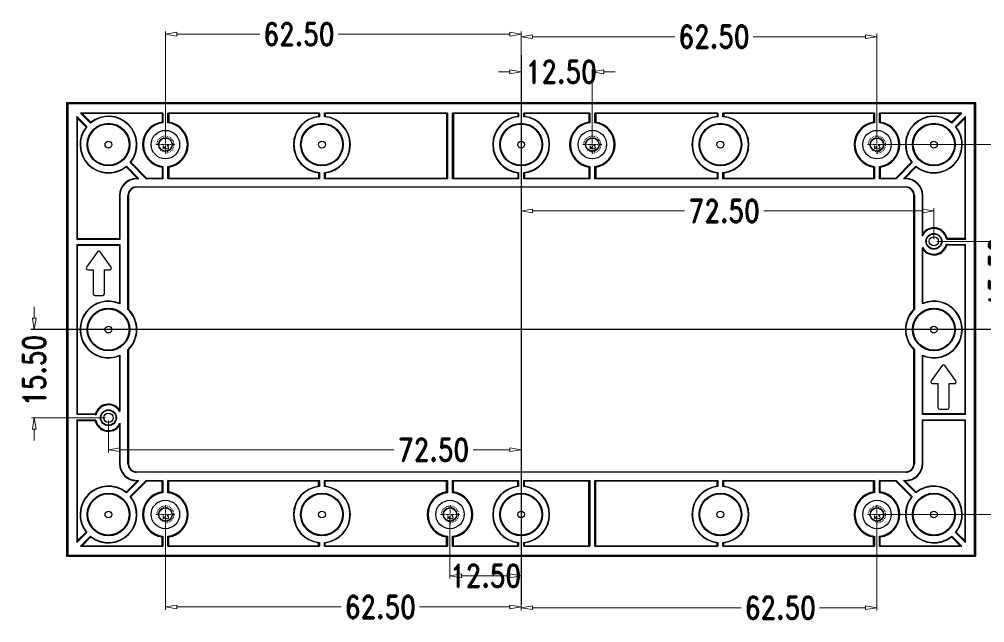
# Model space of a CAD drawing. Header units: inches. Extents: x -698 to -193, y 791 to 1298.
# Drawn here: x -452.2 to -282.6, y 897.2 to 1003.3 of the extents above; entities that cross this region are included whole.
import ezdxf

# ---------------------------------------------------------------- set-up
doc = ezdxf.new("R2010")
doc.units = ezdxf.units.IN
doc.header["$LTSCALE"] = 0.605
doc.header["$MEASUREMENT"] = 0
doc.header["$PDMODE"] = 3
doc.header["$PDSIZE"] = 0.3125
doc.linetypes.add('CENTER', pattern=[0.6, 0.375, -0.075, 0.075, -0.075])
doc.linetypes.add('HIDDEN', pattern=[0.2, 0.1, -0.1])
doc.layers.get('0').update_dxf_attribs({"linetype": 'CONTINUOUS'})
doc.layers.get('Defpoints').update_dxf_attribs({"linetype": 'CONTINUOUS'})
doc.layers.add('dim', color=82, linetype='CONTINUOUS', lineweight=9)
doc.layers.add('screw', color=33, linetype='CONTINUOUS', lineweight=13)
doc.styles.get("Standard").update_dxf_attribs({"font": 'romand.shx', "width": 0.8, "height": 4})
doc.styles.add('TXT', font='txt.shx', dxfattribs={"bigfont": 'gbcbig.shx'})
doc.dimstyles.get("Standard").update_dxf_attribs({"dimtxt": 0.15625, "dimasz": 0.1875, "dimexe": 0.18, "dimexo": 0.0625, "dimgap": 0.09, "dimtad": 0, "dimtih": 1, "dimtoh": 1, "dimzin": 4, "dimdsep": 46, "dimtxsty": 'STANDARD', "dimblk": 'CLOSED', "dimblk1": 'CLOSED', "dimblk2": 'CLOSED', "dimcen": 0.09, "dimadec": 0, "dimazin": 0, "dimtp": 0.01, "dimtm": 0.01, "dimtfac": 1, "dimtofl": 0, "dimtmove": 0, "dimatfit": 3, "dimldrblk": 'CLOSED', "dimfxl": 1, "dimtolj": 1, "dimtzin": 4, "dimarcsym": 0})

# ---------------------------------------------------------------- blocks, each defined once
blk = doc.blocks.new('tg')
at = {"color": 2}
for radius in [2.5, 1.15]:
    blk.add_circle((124.13, 174.81), radius, dxfattribs=at)
blk = doc.blocks.new('screw_m3_g')
at = {"layer": 'screw', "color": 1, "linetype": 'CENTER', "ltscale": 2.519008}
for p, q in [((-1.65, 0), (1.65, 0)), ((0, -1.65), (0, 1.65))]:
    blk.add_line(p, q, dxfattribs=at)
at = {"layer": 'screw', "color": 33, "linetype": 'HIDDEN', "ltscale": 2.519008}
blk.add_circle((0, 0), 1.25, dxfattribs=at)
at = {"layer": 'screw', "color": 92, "linetype": 'HIDDEN', "ltscale": 2.519008}
blk.add_arc((0, 0), 1.5, 270, 180, dxfattribs=at)
at = {"layer": 'screw', "color": 6, "style": 'TXT'}
blk.add_text('M3', height=0.6, dxfattribs=at).set_placement((-0.51, -0.75))
blk = doc.blocks.new('_ClosedBlank')
at = {"color": 0, "linetype": 'ByBlock', "lineweight": -2}
for p, q in [((-1, 0.167), (0, 0)), ((-1, 0.167), (-1, -0.167)), ((0, 0), (-1, -0.167))]:
    blk.add_line(p, q, dxfattribs=at)
blk = doc.blocks.new('*D11')
at = {"layer": 'Defpoints', "color": 0}
for p in [(-364.02, 994.02), (-364.02, 981.24), (-351.52, 981.24)]:
    blk.add_point(p, dxfattribs=at)
at = {"layer": 'dim', "color": 0, "lineweight": 20}
for p, q in [((-366.02, 994.02), (-368.02, 994.02)), ((-364.02, 981.74), (-364.02, 994.52)), ((-351.52, 981.74), (-351.52, 994.52)), ((-349.52, 994.02), (-347.52, 994.02))]:
    blk.add_line(p, q, dxfattribs=at)
at = {"layer": 'dim', "color": 0, "lineweight": 20, "xscale": 2, "yscale": 2, "zscale": 2}
blk.add_blockref('_ClosedBlank', (-364.02, 994.02), dxfattribs=at)
at = {"layer": 'dim', "color": 0, "lineweight": 20, "xscale": 2, "yscale": 2, "zscale": 2, "rotation": 180}
blk.add_blockref('_ClosedBlank', (-351.52, 994.02), dxfattribs=at)
at = {"layer": 'dim', "color": 0, "insert": (-356.97, 994.02), "char_height": 4, "attachment_point": 5}
blk.add_mtext('\\A1;12.50', dxfattribs=at)
blk = doc.blocks.new('*D12')
at = {"layer": 'Defpoints', "color": 0}
for p in [(-301.52, 1000.21), (-364.02, 981.24), (-301.52, 981.24)]:
    blk.add_point(p, dxfattribs=at)
at = {"layer": 'dim', "color": 0, "lineweight": 20}
for p, q in [((-364.02, 981.74), (-364.02, 1000.71)), ((-301.52, 981.74), (-301.52, 1000.71)), ((-362.02, 1000.21), (-337.04, 1000.21)), ((-303.52, 1000.21), (-323.24, 1000.21))]:
    blk.add_line(p, q, dxfattribs=at)
at = {"layer": 'dim', "color": 0, "lineweight": 20, "xscale": 2, "yscale": 2, "zscale": 2, "rotation": 180}
blk.add_blockref('_ClosedBlank', (-364.02, 1000.21), dxfattribs=at)
at = {"layer": 'dim', "color": 0, "lineweight": 20, "xscale": 2, "yscale": 2, "zscale": 2}
blk.add_blockref('_ClosedBlank', (-301.52, 1000.21), dxfattribs=at)
at = {"layer": 'dim', "color": 0, "insert": (-330.14, 1000.21), "char_height": 4, "attachment_point": 5}
blk.add_mtext('\\A1;62.50', dxfattribs=at)
blk = doc.blocks.new('*D13')
at = {"layer": 'Defpoints', "color": 0}
for p in [(-426.52, 1000.64), (-426.52, 981.24), (-364.02, 981.24)]:
    blk.add_point(p, dxfattribs=at)
at = {"layer": 'dim', "color": 0, "lineweight": 20}
for p, q in [((-426.52, 981.74), (-426.52, 1001.14)), ((-424.52, 1000.64), (-409.95, 1000.64)), ((-366.02, 1000.64), (-396.15, 1000.64)), ((-364.02, 981.74), (-364.02, 1001.14))]:
    blk.add_line(p, q, dxfattribs=at)
at = {"layer": 'dim', "color": 0, "lineweight": 20, "xscale": 2, "yscale": 2, "zscale": 2, "rotation": 180}
blk.add_blockref('_ClosedBlank', (-426.52, 1000.64), dxfattribs=at)
at = {"layer": 'dim', "color": 0, "lineweight": 20, "xscale": 2, "yscale": 2, "zscale": 2}
blk.add_blockref('_ClosedBlank', (-364.02, 1000.64), dxfattribs=at)
at = {"layer": 'dim', "color": 0, "insert": (-403.05, 1000.64), "char_height": 4, "attachment_point": 5}
blk.add_mtext('\\A1;62.50', dxfattribs=at)
blk = doc.blocks.new('*D14')
at = {"layer": 'Defpoints', "color": 0}
for p in [(-301.52, 981.24), (-301.52, 916.24), (-272.41, 916.24)]:
    blk.add_point(p, dxfattribs=at)
at = {"layer": 'dim', "color": 0, "lineweight": 20}
for p, q in [((-301.02, 981.24), (-271.91, 981.24)), ((-272.41, 979.24), (-272.41, 960.34)), ((-272.41, 918.24), (-272.41, 946.54)), ((-301.02, 916.24), (-271.91, 916.24))]:
    blk.add_line(p, q, dxfattribs=at)
at = {"layer": 'dim', "color": 0, "lineweight": 20, "xscale": 2, "yscale": 2, "zscale": 2}
for p, rotation in [((-272.41, 981.24), 90), ((-272.41, 916.24), 270)]:
    blk.add_blockref('_ClosedBlank', p, dxfattribs=dict(at, rotation=rotation))
at = {"layer": 'dim', "color": 0, "insert": (-272.41, 953.44), "char_height": 4, "attachment_point": 5, "rotation": 90}
blk.add_mtext('\\A1;65.00', dxfattribs=at)
blk = doc.blocks.new('*D15')
at = {"layer": 'Defpoints', "color": 0}
for p in [(-291.52, 964.24), (-291.52, 948.74), (-279.85, 948.74)]:
    blk.add_point(p, dxfattribs=at)
at = {"layer": 'dim', "color": 0, "lineweight": 20}
for p, q in [((-279.85, 966.24), (-279.85, 968.24)), ((-291.02, 964.24), (-279.35, 964.24)), ((-291.02, 948.74), (-279.35, 948.74)), ((-279.85, 946.74), (-279.85, 944.74))]:
    blk.add_line(p, q, dxfattribs=at)
at = {"layer": 'dim', "color": 0, "lineweight": 20, "xscale": 2, "yscale": 2, "zscale": 2}
for p, rotation in [((-279.85, 964.24), 270), ((-279.85, 948.74), 90)]:
    blk.add_blockref('_ClosedBlank', p, dxfattribs=dict(at, rotation=rotation))
at = {"layer": 'dim', "color": 0, "insert": (-279.85, 958.75), "char_height": 4, "attachment_point": 5, "rotation": 90}
blk.add_mtext('\\A1;15.50', dxfattribs=at)
blk = doc.blocks.new('*D16')
at = {"layer": 'Defpoints', "color": 0}
for p in [(-364.02, 969.58), (-291.52, 964.14), (-364.02, 959.3)]:
    blk.add_point(p, dxfattribs=at)
at = {"layer": 'dim', "color": 0, "lineweight": 20}
for p, q in [((-364.02, 959.8), (-364.02, 970.08)), ((-291.52, 964.64), (-291.52, 970.08)), ((-362.02, 969.58), (-335.33, 969.58)), ((-293.52, 969.58), (-321.37, 969.58))]:
    blk.add_line(p, q, dxfattribs=at)
at = {"layer": 'dim', "color": 0, "lineweight": 20, "xscale": 2, "yscale": 2, "zscale": 2, "rotation": 180}
blk.add_blockref('_ClosedBlank', (-364.02, 969.58), dxfattribs=at)
at = {"layer": 'dim', "color": 0, "lineweight": 20, "xscale": 2, "yscale": 2, "zscale": 2}
blk.add_blockref('_ClosedBlank', (-291.52, 969.58), dxfattribs=at)
at = {"layer": 'dim', "color": 0, "insert": (-328.35, 969.58), "char_height": 4, "attachment_point": 5}
blk.add_mtext('\\A1;72.50', dxfattribs=at)
blk = doc.blocks.new('*D17')
at = {"layer": 'Defpoints', "color": 0}
for p in [(-364.02, 935.15), (-436.52, 933.24), (-364.02, 927.62)]:
    blk.add_point(p, dxfattribs=at)
at = {"layer": 'dim', "color": 0, "lineweight": 20}
for p, q in [((-364.02, 934.65), (-364.02, 927.12)), ((-436.52, 932.74), (-436.52, 927.12)), ((-434.52, 927.62), (-386.37, 927.62)), ((-366.02, 927.62), (-372.42, 927.62))]:
    blk.add_line(p, q, dxfattribs=at)
at = {"layer": 'dim', "color": 0, "lineweight": 20, "xscale": 2, "yscale": 2, "zscale": 2, "rotation": 180}
blk.add_blockref('_ClosedBlank', (-436.52, 927.62), dxfattribs=at)
at = {"layer": 'dim', "color": 0, "lineweight": 20, "xscale": 2, "yscale": 2, "zscale": 2}
blk.add_blockref('_ClosedBlank', (-364.02, 927.62), dxfattribs=at)
at = {"layer": 'dim', "color": 0, "insert": (-379.4, 927.62), "char_height": 4, "attachment_point": 5}
blk.add_mtext('\\A1;72.50', dxfattribs=at)
blk = doc.blocks.new('*D19')
at = {"layer": 'Defpoints', "color": 0}
for p in [(-376.52, 916.24), (-364.02, 916.24), (-364.02, 905.47)]:
    blk.add_point(p, dxfattribs=at)
at = {"layer": 'dim', "color": 0, "lineweight": 20}
for p, q in [((-376.52, 915.74), (-376.52, 904.97)), ((-364.02, 915.74), (-364.02, 904.97)), ((-374.52, 905.47), (-366.02, 905.47))]:
    blk.add_line(p, q, dxfattribs=at)
at = {"layer": 'dim', "color": 0, "lineweight": 20, "xscale": 2, "yscale": 2, "zscale": 2, "rotation": 180}
blk.add_blockref('_ClosedBlank', (-376.52, 905.47), dxfattribs=at)
at = {"layer": 'dim', "color": 0, "lineweight": 20, "xscale": 2, "yscale": 2, "zscale": 2}
blk.add_blockref('_ClosedBlank', (-364.02, 905.47), dxfattribs=at)
at = {"layer": 'dim', "color": 0, "insert": (-370.27, 905.47), "char_height": 4, "attachment_point": 5}
blk.add_mtext('\\A1;12.50', dxfattribs=at)
blk = doc.blocks.new('*D20')
at = {"layer": 'Defpoints', "color": 0}
for p in [(-426.52, 916.24), (-364.02, 916.24), (-364.02, 899.99)]:
    blk.add_point(p, dxfattribs=at)
at = {"layer": 'dim', "color": 0, "lineweight": 20}
for p, q in [((-426.52, 915.74), (-426.52, 899.49)), ((-364.02, 915.74), (-364.02, 899.49)), ((-424.52, 899.99), (-395.65, 899.99)), ((-366.02, 899.99), (-381.85, 899.99))]:
    blk.add_line(p, q, dxfattribs=at)
at = {"layer": 'dim', "color": 0, "lineweight": 20, "xscale": 2, "yscale": 2, "zscale": 2, "rotation": 180}
blk.add_blockref('_ClosedBlank', (-426.52, 899.99), dxfattribs=at)
at = {"layer": 'dim', "color": 0, "lineweight": 20, "xscale": 2, "yscale": 2, "zscale": 2}
blk.add_blockref('_ClosedBlank', (-364.02, 899.99), dxfattribs=at)
at = {"layer": 'dim', "color": 0, "insert": (-388.75, 899.99), "char_height": 4, "attachment_point": 5}
blk.add_mtext('\\A1;62.50', dxfattribs=at)
blk = doc.blocks.new('*D21')
at = {"layer": 'Defpoints', "color": 0}
for p in [(-364.02, 916.24), (-301.52, 916.24), (-301.52, 899.85)]:
    blk.add_point(p, dxfattribs=at)
at = {"layer": 'dim', "color": 0, "lineweight": 20}
for p, q in [((-364.02, 915.74), (-364.02, 899.35)), ((-301.52, 915.74), (-301.52, 899.35)), ((-362.02, 899.85), (-325.38, 899.85)), ((-303.52, 899.85), (-311.58, 899.85))]:
    blk.add_line(p, q, dxfattribs=at)
at = {"layer": 'dim', "color": 0, "lineweight": 20, "xscale": 2, "yscale": 2, "zscale": 2, "rotation": 180}
blk.add_blockref('_ClosedBlank', (-364.02, 899.85), dxfattribs=at)
at = {"layer": 'dim', "color": 0, "lineweight": 20, "xscale": 2, "yscale": 2, "zscale": 2}
blk.add_blockref('_ClosedBlank', (-301.52, 899.85), dxfattribs=at)
at = {"layer": 'dim', "color": 0, "insert": (-318.48, 899.85), "char_height": 4, "attachment_point": 5}
blk.add_mtext('\\A1;62.50', dxfattribs=at)
blk = doc.blocks.new('*D30')
at = {"layer": 'Defpoints', "color": 0}
for p in [(-436.52, 948.74), (-449.55, 933.24), (-436.52, 933.24)]:
    blk.add_point(p, dxfattribs=at)
at = {"layer": 'dim', "color": 0, "lineweight": 20}
for p, q in [((-449.55, 950.74), (-449.55, 952.74)), ((-437.02, 948.74), (-450.05, 948.74)), ((-437.02, 933.24), (-450.05, 933.24)), ((-449.55, 931.24), (-449.55, 929.24))]:
    blk.add_line(p, q, dxfattribs=at)
at = {"layer": 'dim', "color": 0, "lineweight": 20, "xscale": 2, "yscale": 2, "zscale": 2}
for p, rotation in [((-449.55, 948.74), 270), ((-449.55, 933.24), 90)]:
    blk.add_blockref('_ClosedBlank', p, dxfattribs=dict(at, rotation=rotation))
at = {"layer": 'dim', "color": 0, "insert": (-449.55, 941.57), "char_height": 4, "attachment_point": 5, "rotation": 90}
blk.add_mtext('\\A1;15.50', dxfattribs=at)

msp = doc.modelspace()

# ---------------------------------------------------------------- linework, layer by layer
at = {"color": 1}
for p, q in [((-364.016, 996.948), (-364.016, 900.535)), ((-277.87, 948.742), (-450.163, 948.742))]:
    msp.add_line(p, q, dxfattribs=at)
at = {"color": 7, "linetype": 'Continuous'}
for p, q in [((-443.866, 988.592), (-443.866, 908.892)), ((-284.166, 988.592), (-443.866, 988.592)), ((-443.866, 988.592), (-443.657, 988.382)), ((-443.657, 988.382), (-443.657, 909.101)), ((-284.376, 988.382), (-443.657, 988.382)), ((-284.166, 988.592), (-284.376, 988.382)), ((-284.376, 909.101), (-284.376, 988.382)), ((-284.166, 908.892), (-284.166, 988.592)), ((-442.066, 986.155), (-442.066, 964.592)), ((-441.996, 985.888), (-442.066, 986.155)), ((-442.066, 986.155), (-440.306, 984.395)), ((-441.996, 985.888), (-441.996, 964.731)), ((-441.996, 985.888), (-440.444, 984.335)), ((-426.966, 986.792), (-441.43, 986.792)), ((-441.162, 986.722), (-441.43, 986.792)), ((-439.67, 985.031), (-441.43, 986.792)), ((-427.106, 986.722), (-441.162, 986.722)), ((-439.61, 985.169), (-441.162, 986.722)), ((-427.106, 986.722), (-426.966, 986.792)), ((-427.106, 986.722), (-427.106, 985.198)), ((-426.966, 986.792), (-426.966, 985.076)), ((-426.066, 985.076), (-426.066, 986.792)), ((-399.466, 986.792), (-426.066, 986.792)), ((-425.927, 986.722), (-426.066, 986.792)), ((-425.927, 986.722), (-425.927, 985.198)), ((-399.606, 986.722), (-425.927, 986.722)), ((-399.606, 986.722), (-399.466, 986.792)), ((-399.606, 986.722), (-399.606, 986.207)), ((-399.466, 986.792), (-399.466, 986.151)), ((-376.966, 986.792), (-398.566, 986.792)), ((-398.566, 986.151), (-398.566, 986.792)), ((-398.427, 986.722), (-398.566, 986.792)), ((-377.106, 986.722), (-398.427, 986.722)), ((-398.427, 986.722), (-398.427, 986.207)), ((-377.106, 986.722), (-376.966, 986.792)), ((-377.106, 986.722), (-377.106, 975.311)), ((-376.966, 986.792), (-376.966, 975.242)), ((-364.466, 986.792), (-376.066, 986.792)), ((-375.927, 986.722), (-376.066, 986.792)), ((-376.066, 975.242), (-376.066, 986.792)), ((-364.606, 986.722), (-375.927, 986.722)), ((-375.927, 986.722), (-375.927, 975.311)), ((-364.606, 986.722), (-364.466, 986.792)), ((-364.606, 986.722), (-364.606, 986.207)), ((-364.466, 986.792), (-364.466, 986.151)), ((-351.966, 986.792), (-363.566, 986.792)), ((-363.427, 986.722), (-363.566, 986.792)), ((-363.566, 986.151), (-363.566, 986.792)), ((-352.106, 986.722), (-363.427, 986.722)), ((-363.427, 986.722), (-363.427, 986.207)), ((-352.106, 986.722), (-351.966, 986.792)), ((-352.106, 986.722), (-352.106, 985.198)), ((-351.966, 986.792), (-351.966, 985.076)), ((-329.466, 986.792), (-351.066, 986.792)), ((-350.927, 986.722), (-351.066, 986.792)), ((-351.066, 985.076), (-351.066, 986.792)), ((-329.606, 986.722), (-350.927, 986.722)), ((-350.927, 986.722), (-350.927, 985.198)), ((-329.606, 986.722), (-329.466, 986.792)), ((-329.606, 986.722), (-329.606, 986.207)), ((-329.466, 986.792), (-329.466, 986.151)), ((-328.427, 986.722), (-328.566, 986.792)), ((-301.966, 986.792), (-328.566, 986.792)), ((-328.566, 986.151), (-328.566, 986.792)), ((-302.106, 986.722), (-328.427, 986.722)), ((-328.427, 986.722), (-328.427, 986.207)), ((-302.106, 986.722), (-301.966, 986.792)), ((-302.106, 986.722), (-302.106, 985.198)), ((-301.966, 986.792), (-301.966, 985.076)), ((-300.927, 986.722), (-301.066, 986.792)), ((-286.603, 986.792), (-301.066, 986.792)), ((-301.066, 985.076), (-301.066, 986.792)), ((-286.87, 986.722), (-300.927, 986.722)), ((-300.927, 986.722), (-300.927, 985.198)), ((-286.87, 986.722), (-288.422, 985.169)), ((-286.603, 986.792), (-288.363, 985.031)), ((-287.726, 984.395), (-285.966, 986.155)), ((-287.588, 984.335), (-286.036, 985.888)), ((-286.87, 986.722), (-286.603, 986.792)), ((-286.036, 985.888), (-285.966, 986.155)), ((-286.036, 964.731), (-286.036, 985.888)), ((-285.966, 964.592), (-285.966, 986.155)), ((-433.422, 977.314), (-431.42, 975.311)), ((-433.363, 977.452), (-431.153, 975.242)), ((-429.88, 975.242), (-432.726, 978.088)), ((-429.752, 975.311), (-432.588, 978.148)), ((-427.106, 977.285), (-427.106, 975.311)), ((-426.966, 977.408), (-426.966, 975.242)), ((-426.066, 975.242), (-426.066, 977.408)), ((-425.927, 977.285), (-425.927, 975.311)), ((-352.106, 977.285), (-352.106, 975.311)), ((-351.966, 977.408), (-351.966, 975.242)), ((-351.066, 975.242), (-351.066, 977.408)), ((-350.927, 977.285), (-350.927, 975.311)), ((-302.106, 977.285), (-302.106, 975.311)), ((-301.966, 977.408), (-301.966, 975.242)), ((-301.066, 975.242), (-301.066, 977.408)), ((-300.927, 977.285), (-300.927, 975.311)), ((-295.444, 978.148), (-298.28, 975.311)), ((-295.306, 978.088), (-298.153, 975.242)), ((-296.88, 975.242), (-294.67, 977.452)), ((-296.612, 975.311), (-294.61, 977.314)), ((-431.42, 975.311), (-431.586, 975.311)), ((-431.517, 975.242), (-431.586, 975.311)), ((-431.153, 975.242), (-431.517, 975.242)), ((-431.42, 975.311), (-431.153, 975.242)), ((-429.752, 975.311), (-429.88, 975.242)), ((-426.966, 975.242), (-429.88, 975.242)), ((-427.106, 975.311), (-429.752, 975.311)), ((-427.106, 975.311), (-426.966, 975.242)), ((-425.927, 975.311), (-426.066, 975.242)), ((-399.466, 975.242), (-426.066, 975.242)), ((-399.606, 975.311), (-425.927, 975.311)), ((-399.606, 976.276), (-399.606, 975.311)), ((-399.606, 975.311), (-399.466, 975.242)), ((-399.466, 976.332), (-399.466, 975.242)), ((-398.566, 975.242), (-398.566, 976.332)), ((-398.427, 975.311), (-398.566, 975.242)), ((-376.966, 975.242), (-398.566, 975.242)), ((-398.427, 976.276), (-398.427, 975.311)), ((-377.106, 975.311), (-398.427, 975.311)), ((-377.106, 975.311), (-376.966, 975.242)), ((-375.927, 975.311), (-376.066, 975.242)), ((-364.466, 975.242), (-376.066, 975.242)), ((-364.606, 975.311), (-375.927, 975.311)), ((-364.606, 976.276), (-364.606, 975.311)), ((-364.606, 975.311), (-364.466, 975.242)), ((-364.466, 976.332), (-364.466, 975.242)), ((-363.566, 975.242), (-363.566, 976.332)), ((-363.427, 975.311), (-363.566, 975.242)), ((-351.966, 975.242), (-363.566, 975.242)), ((-363.427, 976.276), (-363.427, 975.311)), ((-352.106, 975.311), (-363.427, 975.311)), ((-352.106, 975.311), (-351.966, 975.242)), ((-350.927, 975.311), (-351.066, 975.242)), ((-329.466, 975.242), (-351.066, 975.242)), ((-329.606, 975.311), (-350.927, 975.311)), ((-329.606, 976.276), (-329.606, 975.311)), ((-329.606, 975.311), (-329.466, 975.242)), ((-329.466, 976.332), (-329.466, 975.242)), ((-328.566, 975.242), (-328.566, 976.332)), ((-328.427, 975.311), (-328.566, 975.242)), ((-301.966, 975.242), (-328.566, 975.242)), ((-328.427, 976.276), (-328.427, 975.311)), ((-302.106, 975.311), (-328.427, 975.311)), ((-302.106, 975.311), (-301.966, 975.242)), ((-300.927, 975.311), (-301.066, 975.242)), ((-298.153, 975.242), (-301.066, 975.242)), ((-298.28, 975.311), (-300.927, 975.311)), ((-298.28, 975.311), (-298.153, 975.242)), ((-296.612, 975.311), (-296.88, 975.242)), ((-296.516, 975.242), (-296.88, 975.242)), ((-296.446, 975.311), (-296.612, 975.311)), ((-296.516, 975.242), (-296.446, 975.311)), ((-431.586, 973.811), (-296.446, 973.811)), ((-431.586, 973.811), (-431.516, 973.742)), ((-296.516, 973.742), (-431.516, 973.742)), ((-296.446, 973.811), (-296.516, 973.742)), ((-434.586, 972.312), (-434.586, 964.731)), ((-434.516, 972.242), (-434.586, 972.312)), ((-434.516, 972.242), (-434.516, 964.592)), ((-433.086, 952.283), (-433.086, 972.312)), ((-433.086, 972.312), (-433.016, 972.242)), ((-433.016, 972.242), (-433.016, 952.312)), ((-294.946, 972.312), (-295.016, 972.242)), ((-295.016, 952.312), (-295.016, 972.242)), ((-294.946, 972.312), (-294.946, 952.283)), ((-293.516, 972.242), (-293.446, 972.312)), ((-293.516, 965.172), (-293.516, 972.242)), ((-293.446, 965.55), (-293.446, 972.312)), ((-441.996, 964.731), (-442.066, 964.592)), ((-434.516, 964.592), (-442.066, 964.592)), ((-442.066, 963.692), (-442.066, 933.792)), ((-442.066, 963.692), (-434.516, 963.692)), ((-441.996, 963.552), (-442.066, 963.692)), ((-441.996, 964.731), (-434.586, 964.731)), ((-441.996, 963.552), (-441.996, 933.931)), ((-441.996, 963.552), (-434.586, 963.552)), ((-434.586, 964.731), (-434.516, 964.592)), ((-434.586, 963.552), (-434.516, 963.692)), ((-434.586, 963.552), (-434.586, 953.354)), ((-434.516, 963.692), (-434.516, 953.248)), ((-285.966, 964.592), (-289.312, 964.592)), ((-289.312, 963.692), (-285.966, 963.692)), ((-286.036, 964.731), (-289.2, 964.731)), ((-286.036, 963.552), (-289.2, 963.552)), ((-286.036, 964.731), (-285.966, 964.592)), ((-286.036, 963.552), (-285.966, 963.692)), ((-286.036, 933.931), (-286.036, 963.552)), ((-285.966, 933.792), (-285.966, 963.692)), ((-293.516, 953.248), (-293.516, 963.111)), ((-293.446, 953.354), (-293.446, 962.733)), ((-433.086, 925.171), (-433.086, 945.2)), ((-433.016, 945.171), (-433.016, 925.241)), ((-295.016, 925.241), (-295.016, 945.171)), ((-294.946, 945.2), (-294.946, 925.171)), ((-434.586, 944.129), (-434.586, 934.75)), ((-434.516, 944.235), (-434.516, 934.372)), ((-293.516, 933.792), (-293.516, 944.235)), ((-293.446, 933.931), (-293.446, 944.129)), ((-441.996, 933.931), (-442.066, 933.792)), ((-438.721, 933.792), (-442.066, 933.792)), ((-442.066, 932.892), (-442.066, 911.328)), ((-442.066, 932.892), (-438.721, 932.892)), ((-441.996, 932.752), (-442.066, 932.892)), ((-441.996, 933.931), (-438.832, 933.931)), ((-441.996, 932.752), (-441.996, 911.595)), ((-441.996, 932.752), (-438.832, 932.752)), ((-293.446, 933.931), (-293.516, 933.792)), ((-285.966, 933.792), (-293.516, 933.792)), ((-293.446, 932.752), (-293.516, 932.892)), ((-293.516, 932.892), (-285.966, 932.892)), ((-293.516, 925.241), (-293.516, 932.892)), ((-286.036, 933.931), (-293.446, 933.931)), ((-286.036, 932.752), (-293.446, 932.752)), ((-293.446, 925.171), (-293.446, 932.752)), ((-286.036, 933.931), (-285.966, 933.792)), ((-286.036, 932.752), (-285.966, 932.892)), ((-286.036, 911.595), (-286.036, 932.752)), ((-285.966, 911.328), (-285.966, 932.892)), ((-434.586, 931.933), (-434.586, 925.171)), ((-434.516, 932.311), (-434.516, 925.241)), ((-434.516, 925.241), (-434.586, 925.171)), ((-433.086, 925.171), (-433.016, 925.241)), ((-295.016, 925.241), (-294.946, 925.171)), ((-293.516, 925.241), (-293.446, 925.171)), ((-431.586, 923.672), (-431.516, 923.742)), ((-296.446, 923.672), (-431.586, 923.672)), ((-431.516, 923.742), (-296.516, 923.742)), ((-296.516, 923.742), (-296.446, 923.672)), ((-431.42, 922.172), (-433.422, 920.169)), ((-431.153, 922.242), (-433.363, 920.031)), ((-432.726, 919.395), (-429.88, 922.242)), ((-432.588, 919.335), (-429.752, 922.172)), ((-431.517, 922.242), (-431.586, 922.172)), ((-431.586, 922.172), (-431.42, 922.172)), ((-431.517, 922.242), (-431.153, 922.242)), ((-431.42, 922.172), (-431.153, 922.242)), ((-429.88, 922.242), (-426.966, 922.242)), ((-429.752, 922.172), (-429.88, 922.242)), ((-429.752, 922.172), (-427.106, 922.172)), ((-427.106, 922.172), (-426.966, 922.242)), ((-427.106, 920.198), (-427.106, 922.172)), ((-426.966, 922.242), (-426.966, 920.076)), ((-426.066, 920.076), (-426.066, 922.242)), ((-426.066, 922.242), (-399.466, 922.242)), ((-425.927, 922.172), (-426.066, 922.242)), ((-425.927, 920.198), (-425.927, 922.172)), ((-425.927, 922.172), (-399.606, 922.172)), ((-399.606, 922.172), (-399.466, 922.242)), ((-399.606, 921.207), (-399.606, 922.172)), ((-399.466, 922.242), (-399.466, 921.151)), ((-398.566, 921.151), (-398.566, 922.242)), ((-398.566, 922.242), (-376.966, 922.242)), ((-398.427, 922.172), (-398.566, 922.242)), ((-398.427, 921.207), (-398.427, 922.172)), ((-398.427, 922.172), (-377.106, 922.172)), ((-377.106, 922.172), (-376.966, 922.242)), ((-377.106, 920.198), (-377.106, 922.172)), ((-376.966, 922.242), (-376.966, 920.076)), ((-376.066, 920.076), (-376.066, 922.242)), ((-376.066, 922.242), (-364.466, 922.242)), ((-375.927, 922.172), (-376.066, 922.242)), ((-375.927, 920.198), (-375.927, 922.172)), ((-375.927, 922.172), (-364.606, 922.172)), ((-364.606, 922.172), (-364.466, 922.242)), ((-364.606, 921.207), (-364.606, 922.172)), ((-364.466, 922.242), (-364.466, 921.151)), ((-363.566, 921.151), (-363.566, 922.242)), ((-363.427, 922.172), (-363.566, 922.242)), ((-363.566, 922.242), (-351.966, 922.242)), ((-363.427, 921.207), (-363.427, 922.172)), ((-363.427, 922.172), (-352.106, 922.172)), ((-352.106, 922.172), (-351.966, 922.242)), ((-352.106, 910.761), (-352.106, 922.172)), ((-351.966, 922.242), (-351.966, 910.692)), ((-350.927, 922.172), (-351.066, 922.242)), ((-351.066, 910.692), (-351.066, 922.242)), ((-351.066, 922.242), (-329.466, 922.242)), ((-350.927, 910.761), (-350.927, 922.172)), ((-350.927, 922.172), (-329.606, 922.172)), ((-329.606, 922.172), (-329.466, 922.242)), ((-329.606, 921.207), (-329.606, 922.172)), ((-329.466, 922.242), (-329.466, 921.151)), ((-328.427, 922.172), (-328.566, 922.242)), ((-328.566, 922.242), (-301.966, 922.242)), ((-328.566, 921.151), (-328.566, 922.242)), ((-328.427, 922.172), (-302.106, 922.172)), ((-328.427, 921.207), (-328.427, 922.172)), ((-302.106, 922.172), (-301.966, 922.242)), ((-302.106, 920.198), (-302.106, 922.172)), ((-301.966, 922.242), (-301.966, 920.076)), ((-300.927, 922.172), (-301.066, 922.242)), ((-301.066, 922.242), (-298.153, 922.242)), ((-301.066, 920.076), (-301.066, 922.242)), ((-300.927, 922.172), (-298.28, 922.172)), ((-300.927, 920.198), (-300.927, 922.172)), ((-298.28, 922.172), (-298.153, 922.242)), ((-298.28, 922.172), (-295.444, 919.335)), ((-298.153, 922.242), (-295.306, 919.395)), ((-294.67, 920.031), (-296.88, 922.242)), ((-296.612, 922.172), (-296.88, 922.242)), ((-296.88, 922.242), (-296.516, 922.242)), ((-294.61, 920.169), (-296.612, 922.172)), ((-296.612, 922.172), (-296.446, 922.172)), ((-296.516, 922.242), (-296.446, 922.172)), ((-440.306, 913.088), (-442.066, 911.328)), ((-440.444, 913.148), (-441.996, 911.595)), ((-441.43, 910.692), (-439.67, 912.452)), ((-426.966, 912.408), (-426.966, 910.692)), ((-426.066, 910.692), (-426.066, 912.408)), ((-376.966, 912.408), (-376.966, 910.692)), ((-376.066, 910.692), (-376.066, 912.408)), ((-301.966, 912.408), (-301.966, 910.692)), ((-301.066, 910.692), (-301.066, 912.408)), ((-288.363, 912.452), (-286.603, 910.692)), ((-285.966, 911.328), (-287.726, 913.088)), ((-286.036, 911.595), (-287.588, 913.148)), ((-441.996, 911.595), (-442.066, 911.328)), ((-441.162, 910.761), (-441.43, 910.692)), ((-441.43, 910.692), (-426.966, 910.692)), ((-441.162, 910.761), (-439.61, 912.314)), ((-441.162, 910.761), (-427.106, 910.761)), ((-427.106, 910.761), (-427.106, 912.285)), ((-427.106, 910.761), (-426.966, 910.692)), ((-425.927, 910.761), (-426.066, 910.692)), ((-426.066, 910.692), (-399.466, 910.692)), ((-425.927, 910.761), (-425.927, 912.285)), ((-425.927, 910.761), (-399.606, 910.761)), ((-399.606, 910.761), (-399.606, 911.276)), ((-399.606, 910.761), (-399.466, 910.692)), ((-399.466, 911.332), (-399.466, 910.692)), ((-398.566, 910.692), (-398.566, 911.332)), ((-398.427, 910.761), (-398.566, 910.692)), ((-398.566, 910.692), (-376.966, 910.692)), ((-398.427, 910.761), (-398.427, 911.276)), ((-398.427, 910.761), (-377.106, 910.761)), ((-377.106, 910.761), (-377.106, 912.285)), ((-377.106, 910.761), (-376.966, 910.692)), ((-375.927, 910.761), (-376.066, 910.692)), ((-376.066, 910.692), (-364.466, 910.692)), ((-375.927, 910.761), (-375.927, 912.285)), ((-375.927, 910.761), (-364.606, 910.761)), ((-364.606, 910.761), (-364.606, 911.276)), ((-364.606, 910.761), (-364.466, 910.692)), ((-364.466, 911.332), (-364.466, 910.692)), ((-363.566, 910.692), (-363.566, 911.332)), ((-363.427, 910.761), (-363.566, 910.692)), ((-363.566, 910.692), (-351.966, 910.692)), ((-363.427, 910.761), (-363.427, 911.276)), ((-363.427, 910.761), (-352.106, 910.761)), ((-352.106, 910.761), (-351.966, 910.692)), ((-350.927, 910.761), (-351.066, 910.692)), ((-351.066, 910.692), (-329.466, 910.692)), ((-350.927, 910.761), (-329.606, 910.761)), ((-329.606, 910.761), (-329.606, 911.276)), ((-329.606, 910.761), (-329.466, 910.692)), ((-329.466, 911.332), (-329.466, 910.692)), ((-328.566, 910.692), (-328.566, 911.332)), ((-328.427, 910.761), (-328.566, 910.692)), ((-328.566, 910.692), (-301.966, 910.692)), ((-328.427, 910.761), (-328.427, 911.276)), ((-328.427, 910.761), (-302.106, 910.761)), ((-302.106, 910.761), (-302.106, 912.285)), ((-302.106, 910.761), (-301.966, 910.692)), ((-300.927, 910.761), (-301.066, 910.692)), ((-301.066, 910.692), (-286.603, 910.692)), ((-300.927, 910.761), (-300.927, 912.285)), ((-300.927, 910.761), (-286.87, 910.761)), ((-288.422, 912.314), (-286.87, 910.761)), ((-286.87, 910.761), (-286.603, 910.692)), ((-286.036, 911.595), (-285.966, 911.328)), ((-443.866, 908.892), (-443.657, 909.101)), ((-443.657, 909.101), (-284.376, 909.101)), ((-284.166, 908.892), (-284.376, 909.101)), ((-443.866, 908.892), (-284.166, 908.892))]:
    msp.add_line(p, q, dxfattribs=at)
at = {"color": 6, "linetype": 'Continuous'}
for p, q in [((-438.46, 962.4), (-440.377, 959.716)), ((-436.055, 959.716), (-437.972, 962.4)), ((-440.133, 959.242), (-439.216, 959.242)), ((-439.216, 959.242), (-439.216, 955.042)), ((-437.216, 955.042), (-437.216, 959.242)), ((-437.216, 959.242), (-436.299, 959.242)), ((-438.916, 954.742), (-437.516, 954.742)), ((-290.06, 942.4), (-291.977, 939.716)), ((-287.655, 939.716), (-289.572, 942.4)), ((-291.733, 939.242), (-290.816, 939.242)), ((-290.816, 939.242), (-290.816, 935.042)), ((-288.816, 939.242), (-287.899, 939.242)), ((-288.816, 935.042), (-288.816, 939.242)), ((-290.516, 934.742), (-289.116, 934.742))]:
    msp.add_line(p, q, dxfattribs=at)
at = {"color": 7, "linetype": 'Continuous'}
for centre, radius in [((-436.516, 981.242), 3.75), ((-436.516, 981.242), 3.619), ((-399.016, 981.242), 3.75), ((-399.016, 981.242), 3.619), ((-364.016, 981.242), 3.75), ((-364.016, 981.242), 3.619), ((-329.016, 981.242), 3.75), ((-329.016, 981.242), 3.619), ((-291.516, 981.242), 3.75), ((-291.516, 981.242), 3.619), ((-426.516, 981.242), 1.15), ((-351.516, 981.242), 1.15), ((-301.516, 981.242), 1.15), ((-436.516, 981.242), 0.6), ((-399.016, 981.242), 0.6), ((-364.016, 981.242), 0.6), ((-329.016, 981.242), 0.6), ((-291.516, 981.242), 0.6), ((-291.516, 964.242), 1.4), ((-291.516, 964.242), 1.312), ((-291.516, 964.242), 0.812), ((-436.516, 948.742), 3.75), ((-436.516, 948.742), 3.619), ((-291.516, 948.742), 3.75), ((-291.516, 948.742), 3.619), ((-436.516, 948.742), 0.6), ((-291.516, 948.742), 0.6), ((-436.516, 933.242), 1.4), ((-436.516, 933.242), 1.312), ((-436.516, 933.242), 0.812), ((-436.516, 916.242), 3.75), ((-436.516, 916.242), 3.619), ((-399.016, 916.242), 3.75), ((-399.016, 916.242), 3.619), ((-364.016, 916.242), 3.75), ((-364.016, 916.242), 3.619), ((-329.016, 916.242), 3.75), ((-329.016, 916.242), 3.619), ((-291.516, 916.242), 3.75), ((-291.516, 916.242), 3.619), ((-436.516, 916.242), 0.6), ((-426.516, 916.242), 1.15), ((-399.016, 916.242), 0.6), ((-376.516, 916.242), 1.15), ((-364.016, 916.242), 0.6), ((-329.016, 916.242), 0.6), ((-301.516, 916.242), 1.15), ((-291.516, 916.242), 0.6)]:
    msp.add_circle(centre, radius, dxfattribs=at)
for centre, radius, start, end in [((-436.516, 981.242), 4.93, 320.23694, 129.76306), ((-436.516, 981.242), 5, 321.77303, 128.22697), ((-399.016, 981.242), 5, 96.77303, 263.22697), ((-399.016, 981.242), 4.93, 95.23694, 264.76306), ((-399.016, 981.242), 4.93, 275.23694, 84.76306), ((-399.016, 981.242), 5, 276.77303, 83.22697), ((-364.016, 981.242), 5, 96.77303, 263.22697), ((-364.016, 981.242), 4.93, 95.23694, 264.76306), ((-364.016, 981.242), 4.93, 275.23694, 84.76306), ((-364.016, 981.242), 5, 276.77303, 83.22697), ((-329.016, 981.242), 5, 96.77303, 263.22697), ((-329.016, 981.242), 4.93, 95.23694, 264.76306), ((-329.016, 981.242), 4.93, 275.23694, 84.76306), ((-329.016, 981.242), 5, 276.77303, 83.22697), ((-291.516, 981.242), 5, 51.77303, 218.22697), ((-291.516, 981.242), 4.93, 50.23694, 219.76306), ((-436.516, 981.242), 5, 141.77303, 308.22697), ((-436.516, 981.242), 4.93, 140.23694, 309.76306), ((-426.516, 981.242), 4, 98.47749, 261.52251), ((-426.516, 981.242), 3.86, 96.69423, 263.30577), ((-434.895, 976.161), 11.93, 48.35108, 49.2427), ((-418.138, 976.161), 11.93, 130.7573, 131.64892), ((-426.516, 981.242), 3.86, 276.69423, 83.30577), ((-426.516, 981.242), 4, 278.47749, 81.52251), ((-351.516, 981.242), 4, 98.47749, 261.52251), ((-351.516, 981.242), 3.86, 96.69423, 263.30577), ((-359.895, 976.161), 11.93, 48.35108, 49.2427), ((-343.138, 976.161), 11.93, 130.7573, 131.64892), ((-351.516, 981.242), 3.86, 276.69423, 83.30577), ((-351.516, 981.242), 4, 278.47749, 81.52251), ((-301.516, 981.242), 4, 98.47749, 261.52251), ((-301.516, 981.242), 3.86, 96.69423, 263.30577), ((-309.895, 976.161), 11.93, 48.35108, 49.2427), ((-293.138, 976.161), 11.93, 130.7573, 131.64892), ((-301.516, 981.242), 3.86, 276.69423, 83.30577), ((-301.516, 981.242), 4, 278.47749, 81.52251), ((-291.516, 981.242), 4.93, 230.23694, 39.76306), ((-291.516, 981.242), 5, 231.77303, 38.22697), ((-434.895, 986.322), 11.93, 310.7573, 311.64892), ((-418.138, 986.322), 11.93, 228.35108, 229.2427), ((-359.895, 986.322), 11.93, 310.7573, 311.64892), ((-343.138, 986.322), 11.93, 228.35108, 229.2427), ((-309.895, 986.322), 11.93, 310.7573, 311.64892), ((-293.138, 986.322), 11.93, 228.35108, 229.2427), ((-431.516, 972.242), 1.5, 89.99966, 180.00034), ((-296.516, 972.242), 1.5, 0.00127, 89.99873), ((-291.516, 964.242), 2.25, 11.53696, 152.73396), ((-285.79, 964.041), 7.823, 168.12998, 170.9463), ((-291.516, 964.242), 2.39, 14.28599, 143.87315), ((-291.516, 964.242), 2.25, 207.26604, 348.46304), ((-291.516, 964.242), 2.39, 216.12685, 345.71401), ((-295.079, 969.398), 7.444, 320.77885, 322.15332), ((-295.079, 959.085), 7.444, 37.84668, 39.22115), ((-285.79, 964.442), 7.823, 189.0537, 191.87002), ((-436.516, 948.742), 5, 67.29193, 292.70807), ((-436.516, 948.742), 4.93, 66.06721, 293.93279), ((-444.481, 946.768), 11.886, 33.03468, 33.64704), ((-291.516, 948.742), 4.93, 246.06721, 113.93279), ((-283.552, 946.768), 11.886, 146.35296, 146.96532), ((-291.516, 948.742), 5, 247.29193, 112.70807), ((-423.121, 928.757), 25.549, 112.7862, 112.95614), ((-436.516, 948.742), 4.93, 314.08713, 45.91287), ((-436.516, 948.742), 5, 314.427, 45.573), ((-291.516, 948.742), 5, 134.427, 225.573), ((-291.516, 948.742), 4.93, 134.08713, 225.91287), ((-304.911, 928.757), 25.549, 67.04386, 67.2138), ((-423.121, 968.726), 25.549, 247.04386, 247.2138), ((-304.911, 968.726), 25.549, 292.7862, 292.95614), ((-444.481, 950.715), 11.886, 326.35296, 326.96532), ((-283.552, 950.715), 11.886, 213.03468, 213.64704), ((-436.516, 933.242), 2.39, 36.12685, 165.71401), ((-436.516, 933.242), 2.25, 27.26604, 168.46304), ((-442.242, 933.041), 7.823, 9.0537, 11.87002), ((-432.954, 938.398), 7.444, 217.84668, 219.22115), ((-432.954, 928.085), 7.444, 140.77885, 142.15332), ((-436.516, 933.242), 2.25, 191.53696, 332.73396), ((-436.516, 933.242), 2.39, 194.28599, 323.87315), ((-442.242, 933.442), 7.823, 348.12998, 350.9463), ((-431.516, 925.241), 1.5, 180.00127, 269.99873), ((-296.516, 925.241), 1.5, 270.00127, 359.99873), ((-436.516, 916.242), 5, 51.77303, 218.22697), ((-436.516, 916.242), 4.93, 50.23694, 219.76306), ((-399.016, 916.242), 5, 96.77303, 263.22697), ((-399.016, 916.242), 4.93, 95.23694, 264.76306), ((-399.016, 916.242), 4.93, 275.23694, 84.76306), ((-399.016, 916.242), 5, 276.77303, 83.22697), ((-364.016, 916.242), 5, 96.77303, 263.22697), ((-364.016, 916.242), 4.93, 95.23694, 264.76306), ((-364.016, 916.242), 4.93, 275.23694, 84.76306), ((-364.016, 916.242), 5, 276.77303, 83.22697), ((-329.016, 916.242), 5, 96.77303, 263.22697), ((-329.016, 916.242), 4.93, 95.23694, 264.76306), ((-329.016, 916.242), 4.93, 275.23694, 84.76306), ((-329.016, 916.242), 5, 276.77303, 83.22697), ((-291.516, 916.242), 4.93, 320.23694, 129.76306), ((-291.516, 916.242), 5, 321.77303, 128.22697), ((-436.516, 916.242), 4.93, 230.23694, 39.76306), ((-436.516, 916.242), 5, 231.77303, 38.22697), ((-426.516, 916.242), 4, 98.47749, 261.52251), ((-426.516, 916.242), 3.86, 96.69423, 263.30577), ((-434.895, 911.161), 11.93, 48.35108, 49.2427), ((-418.138, 911.161), 11.93, 130.7573, 131.64892), ((-426.516, 916.242), 3.86, 276.69423, 83.30577), ((-426.516, 916.242), 4, 278.47749, 81.52251), ((-376.516, 916.242), 4, 98.47749, 261.52251), ((-376.516, 916.242), 3.86, 96.69423, 263.30577), ((-384.895, 911.161), 11.93, 48.35108, 49.2427), ((-368.138, 911.161), 11.93, 130.7573, 131.64892), ((-376.516, 916.242), 3.86, 276.69423, 83.30577), ((-376.516, 916.242), 4, 278.47749, 81.52251), ((-301.516, 916.242), 4, 98.47749, 261.52251), ((-301.516, 916.242), 3.86, 96.69423, 263.30577), ((-309.895, 911.161), 11.93, 48.35108, 49.2427), ((-293.138, 911.161), 11.93, 130.7573, 131.64892), ((-301.516, 916.242), 3.86, 276.69423, 83.30577), ((-301.516, 916.242), 4, 278.47749, 81.52251), ((-291.516, 916.242), 5, 141.77303, 308.22697), ((-291.516, 916.242), 4.93, 140.23694, 309.76306), ((-434.895, 921.322), 11.93, 310.7573, 311.64892), ((-418.138, 921.322), 11.93, 228.35108, 229.2427), ((-384.895, 921.322), 11.93, 310.7573, 311.64892), ((-368.138, 921.322), 11.93, 228.35108, 229.2427), ((-309.895, 921.322), 11.93, 310.7573, 311.64892), ((-293.138, 921.322), 11.93, 228.35108, 229.2427)]:
    msp.add_arc(centre, radius, start, end, dxfattribs=at)
at = {"color": 6, "linetype": 'Continuous'}
for centre, start, end in [((-438.216, 962.225), 35.53768, 144.46232), ((-440.133, 959.542), 144.46232, 270), ((-436.299, 959.542), 270, 35.53768), ((-438.916, 955.042), 180, 270), ((-437.516, 955.042), 270, 0), ((-289.816, 942.225), 35.53768, 144.46232), ((-291.733, 939.542), 144.46232, 270), ((-287.899, 939.542), 270, 35.53768), ((-290.516, 935.042), 180, 270), ((-289.116, 935.042), 270, 0)]:
    msp.add_arc(centre, 0.3, start, end, dxfattribs=at)
at = {"color": 7, "linetype": 'Continuous'}
for centre, major_axis, ratio, start_param, end_param in [((-402.151, 981.242), (6.272, 0), 0.8661133, 1.1284018, 1.1529039), ((-395.881, 981.242), (6.272, 0), 0.8661133, -4.2944965, -4.2699945), ((-367.151, 981.242), (6.272, 0), 0.8661133, 1.1284018, 1.1529039), ((-360.881, 981.242), (6.272, 0), 0.8661133, -4.2944965, -4.2699945), ((-332.151, 981.242), (6.272, 0), 0.8661133, 1.1284018, 1.1529039), ((-325.881, 981.242), (6.272, 0), 0.8661133, -4.2944965, -4.2699945), ((-438.733, 979.025), (-4.435, -4.435), 0.8661133, -2.0131908, -1.9886888), ((-434.299, 983.458), (-4.435, -4.435), 0.8661133, -1.1529039, -1.1284018), ((-293.733, 983.458), (4.435, -4.435), 0.8661133, 1.1284018, 1.1529039), ((-289.299, 979.025), (4.435, -4.435), 0.8661133, -4.2944965, -4.2699945), ((-438.733, 979.025), (-4.435, -4.435), 0.8661133, 1.9886888, 2.0131908), ((-434.299, 983.458), (-4.435, -4.435), 0.8661133, 1.1284018, 1.1529039), ((-293.733, 983.458), (4.435, -4.435), 0.8661133, -1.1529039, -1.1284018), ((-289.299, 979.025), (4.435, -4.435), 0.8661133, -2.0131908, -1.9886888), ((-431.586, 972.311), (2.122, -2.122), 0.9996955, 2.3563468, 3.9268385), ((-431.516, 972.241), (-2.122, 2.122), 0.9996955, -0.7852459, 0.7852459), ((-402.151, 981.242), (6.272, 0), 0.8661133, -1.1529039, -1.1284018), ((-395.881, 981.242), (6.272, 0), 0.8661133, -2.0131908, -1.9886888), ((-367.151, 981.242), (6.272, 0), 0.8661133, -1.1529039, -1.1284018), ((-360.881, 981.242), (6.272, 0), 0.8661133, -2.0131908, -1.9886888), ((-332.151, 981.242), (6.272, 0), 0.8661133, -1.1529039, -1.1284018), ((-325.881, 981.242), (6.272, 0), 0.8661133, -2.0131908, -1.9886888), ((-296.517, 972.241), (2.122, 2.122), 0.9996955, -0.7852459, 0.7852459), ((-296.447, 972.311), (-2.122, -2.122), 0.9996955, 2.3563468, 3.9268385), ((-431.586, 972.311), (1.061, -1.061), 0.9996955, 2.3563468, 3.9268385), ((-296.447, 972.311), (-1.061, -1.061), 0.9996955, 2.3563468, 3.9268385), ((-431.586, 925.172), (2.122, 2.122), 0.9996955, -3.9268385, -2.3563468), ((-431.516, 925.242), (-2.122, -2.122), 0.9996955, -0.7852459, 0.7852459), ((-431.586, 925.172), (-1.061, -1.061), 0.9996955, -0.7852459, 0.7852459), ((-296.517, 925.242), (2.122, -2.122), 0.9996955, -0.7852459, 0.7852459), ((-296.447, 925.172), (1.061, -1.061), 0.9996955, -0.7852459, 0.7852459), ((-296.447, 925.172), (2.122, -2.122), 0.9996955, -0.7852459, 0.7852459), ((-402.151, 916.242), (6.272, 0), 0.8661133, 1.1284018, 1.1529039), ((-395.881, 916.242), (6.272, 0), 0.8661133, -4.2944965, -4.2699945), ((-367.151, 916.242), (6.272, 0), 0.8661133, 1.1284018, 1.1529039), ((-360.881, 916.242), (6.272, 0), 0.8661133, -4.2944965, -4.2699945), ((-332.151, 916.242), (6.272, 0), 0.8661133, 1.1284018, 1.1529039), ((-325.881, 916.242), (6.272, 0), 0.8661133, -4.2944965, -4.2699945), ((-438.733, 918.458), (4.435, -4.435), 0.8661133, 1.1284018, 1.1529039), ((-434.299, 914.025), (4.435, -4.435), 0.8661133, -4.2944965, -4.2699945), ((-293.733, 914.025), (-4.435, -4.435), 0.8661133, -2.0131908, -1.9886888), ((-289.299, 918.458), (-4.435, -4.435), 0.8661133, -1.1529039, -1.1284018), ((-438.733, 918.458), (4.435, -4.435), 0.8661133, -1.1529039, -1.1284018), ((-434.299, 914.025), (4.435, -4.435), 0.8661133, -2.0131908, -1.9886888), ((-293.733, 914.025), (4.435, 4.435), 0.8661133, -1.1529039, -1.1284018), ((-289.299, 918.458), (-4.435, -4.435), 0.8661133, 1.1284018, 1.1529039), ((-402.151, 916.242), (6.272, 0), 0.8661133, -1.1529039, -1.1284018), ((-395.881, 916.242), (6.272, 0), 0.8661133, -2.0131908, -1.9886888), ((-367.151, 916.242), (6.272, 0), 0.8661133, -1.1529039, -1.1284018), ((-360.881, 916.242), (6.272, 0), 0.8661133, -2.0131908, -1.9886888), ((-332.151, 916.242), (6.272, 0), 0.8661133, -1.1529039, -1.1284018), ((-325.881, 916.242), (6.272, 0), 0.8661133, -2.0131908, -1.9886888)]:
    msp.add_ellipse(centre, major_axis=major_axis, ratio=ratio, start_param=start_param, end_param=end_param, dxfattribs=at)

# ---------------------------------------------------------------- block references
at = {"color": 2, "rotation": 270}
for p in [(-601.322, 1105.376), (-526.322, 1105.376), (-476.322, 1105.376), (-601.322, 1040.376), (-551.322, 1040.376), (-476.322, 1040.376)]:
    msp.add_blockref('tg', p, dxfattribs=at)
at = {"layer": 'screw'}
for p in [(-426.516, 981.242), (-351.516, 981.242), (-301.516, 981.242), (-426.516, 916.242), (-376.516, 916.242), (-301.516, 916.242)]:
    msp.add_blockref('screw_m3_g', p, dxfattribs=at)

# ---------------------------------------------------------------- dimensions: what is measured, and where the dimension line sits
at = {"layer": 'dim'}
for base, p1, p2, picture, middle in [((-426.516, 1000.638), (-364.016, 981.242), (-426.516, 981.242), '*D13', (-403.053, 1000.638)), ((-301.516, 1000.21), (-364.016, 981.242), (-301.516, 981.242), '*D12', (-330.14, 1000.21)), ((-364.016, 994.018), (-351.516, 981.242), (-364.016, 981.242), '*D11', (-356.97, 994.018)), ((-364.016, 969.582), (-291.516, 964.142), (-364.016, 959.3), '*D16', (-328.35, 969.582)), ((-364.016, 927.616), (-436.516, 933.242), (-364.016, 935.151), '*D17', (-379.399, 927.616)), ((-364.016, 899.988), (-426.516, 916.242), (-364.016, 916.242), '*D20', (-388.752, 899.988)), ((-364.016, 905.472), (-376.516, 916.242), (-364.016, 916.242), '*D19', (-370.266, 905.472)), ((-301.516, 899.85), (-364.016, 916.242), (-301.516, 916.242), '*D21', (-318.479, 899.85))]:
    dim = msp.add_linear_dim(base=base, p1=p1, p2=p2, dimstyle='STANDARD', override={"dimtxt": 2.5, "dimasz": 2, "dimexe": 0.49975, "dimexo": 0.49975, "dimgap": 0.49975, "dimtih": 0, "dimtoh": 0, "dimzin": 0, "dimblk": 'ClosedBlank', "dimcen": 0, "dimtp": 0, "dimtm": 0, "dimtzin": 0, "dimlwd": 20, "dimlwe": 20}, dxfattribs=at)
    dim.commit()
    dim.dimension.update_dxf_attribs({"geometry": picture, "text_midpoint": middle, "dimtype": 160})
for base, p1, p2, picture, middle in [((-272.408, 916.242), (-301.516, 981.242), (-301.516, 916.242), '*D14', (-272.408, 953.44)), ((-279.846, 948.742), (-291.516, 964.242), (-291.516, 948.742), '*D15', (-279.846, 958.753)), ((-449.552, 933.242), (-436.516, 948.742), (-436.516, 933.242), '*D30', (-449.552, 941.573))]:
    dim = msp.add_linear_dim(base=base, p1=p1, p2=p2, angle=90, dimstyle='STANDARD', override={"dimtxt": 2.5, "dimasz": 2, "dimexe": 0.49975, "dimexo": 0.49975, "dimgap": 0.49975, "dimtih": 0, "dimtoh": 0, "dimzin": 0, "dimblk": 'ClosedBlank', "dimcen": 0, "dimtp": 0, "dimtm": 0, "dimtzin": 0, "dimlwd": 20, "dimlwe": 20}, dxfattribs=at)
    dim.commit()
    dim.dimension.update_dxf_attribs({"geometry": picture, "text_midpoint": middle, "dimtype": 160})

doc.saveas('drawing.dxf')
